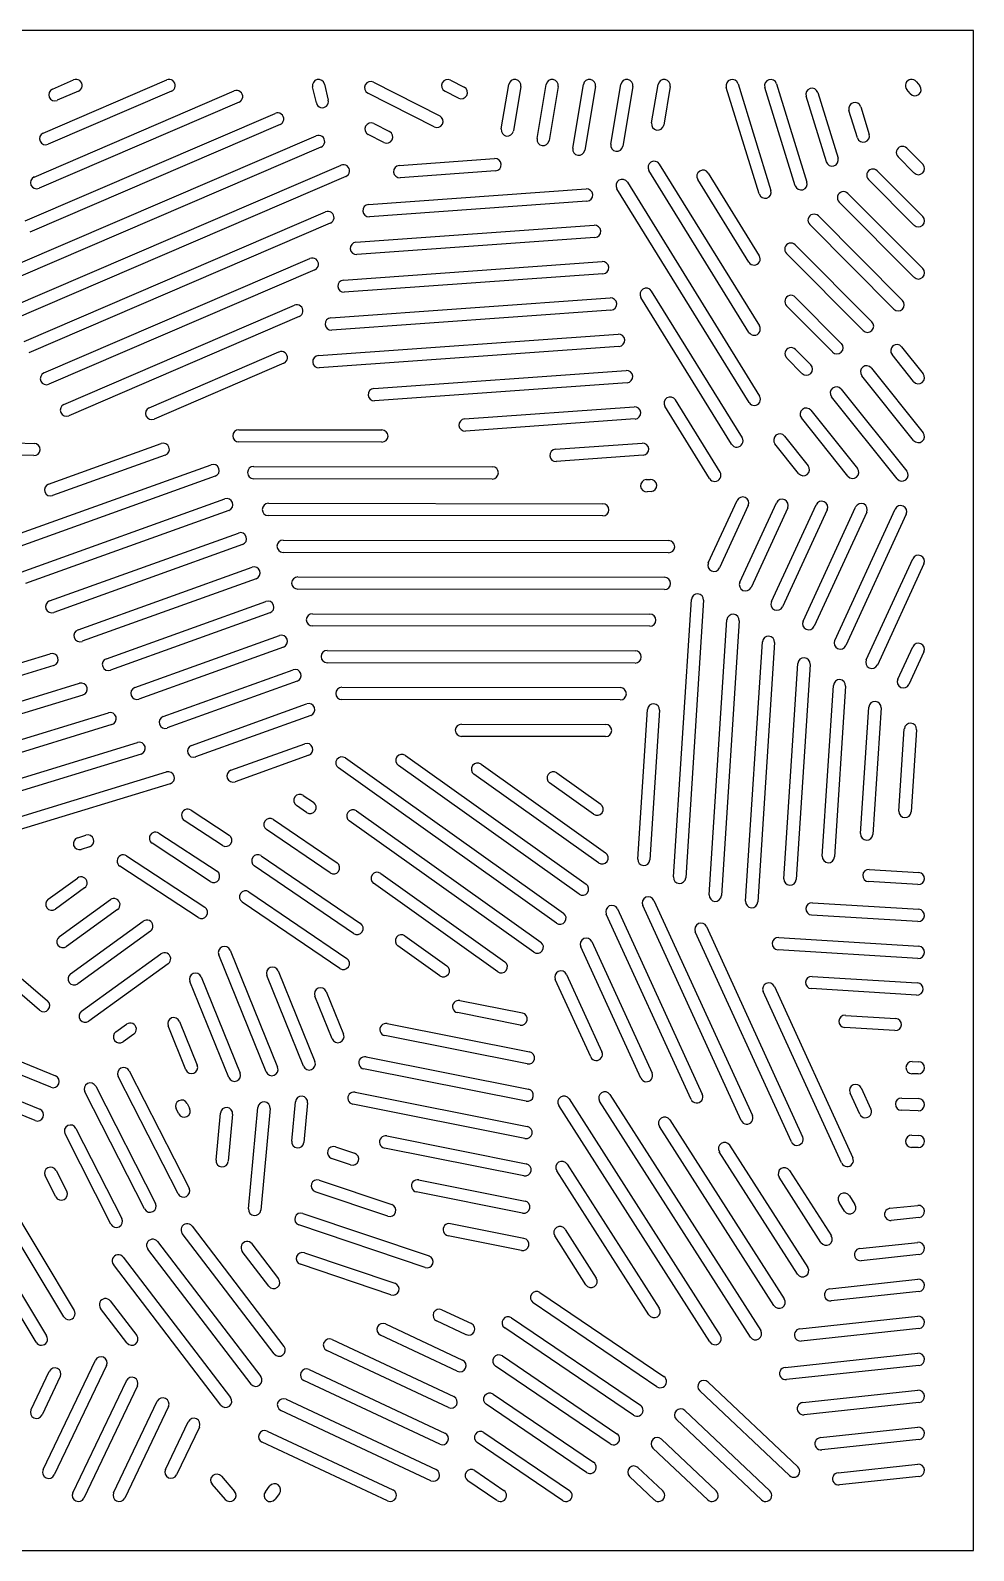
# Model space of a CAD drawing. Header units: inches. Extents: x 0 to 36, y 0 to 31.
# Drawn here: x 16.78 to 36, y 0 to 31 of the extents above; entities that cross this region are included whole.
import ezdxf

# ---------------------------------------------------------------- set-up
doc = ezdxf.new("R2010")
doc.units = ezdxf.units.IN
doc.layers.add('PROFILE', color=1, linetype='Continuous')
doc.layers.add('SLOTS', color=3, linetype='Continuous')

msp = doc.modelspace()

# ---------------------------------------------------------------- linework, layer by layer
at = {"layer": 'PROFILE'}
msp.add_lwpolyline([(0, 0), (36, 0), (36, 31), (0, 31)], close=True, dxfattribs=at)
at = {"layer": 'SLOTS'}
for p, q in [((16.858, 28.01), (20.935, 29.765)), ((17.044, 28.907), (19.56, 29.99)), ((19.658, 29.76), (17.143, 28.677)), ((17.229, 29.803), (17.663, 29.99)), ((17.761, 29.76), (17.328, 29.574)), ((22.608, 29.521), (22.532, 29.846)), ((22.776, 29.904), (22.852, 29.578)), ((23.772, 29.945), (25.122, 29.255)), ((25.505, 29.621), (25.226, 29.764)), ((25.34, 29.986), (25.619, 29.844)), ((26.377, 28.99), (26.53, 29.896)), ((26.776, 29.854), (26.624, 28.949)), ((27.105, 28.794), (27.291, 29.896)), ((27.537, 29.854), (27.351, 28.752)), ((27.832, 28.597), (28.051, 29.896)), ((28.298, 29.854), (28.078, 28.555)), ((28.606, 28.679), (28.812, 29.896)), ((29.058, 29.854), (28.853, 28.637)), ((29.44, 29.112), (29.572, 29.896)), ((29.819, 29.854), (29.687, 29.07)), ((31.632, 27.664), (30.962, 29.838)), ((31.201, 29.912), (31.871, 27.738)), ((32.365, 27.833), (31.747, 29.838)), ((31.986, 29.912), (32.604, 27.907)), ((34.708, 29.711), (34.64, 29.797)), ((34.835, 29.953), (34.903, 29.868)), ((21.034, 29.536), (16.957, 27.781)), ((25.008, 29.033), (23.658, 29.722)), ((33, 28.32), (32.587, 29.658)), ((32.826, 29.732), (33.239, 28.394)), ((16.673, 27.114), (21.77, 29.308)), ((33.634, 28.807), (33.461, 29.369)), ((33.7, 29.442), (33.873, 28.88)), ((16.487, 26.218), (22.604, 28.851)), ((21.868, 29.078), (16.772, 26.884)), ((23.986, 28.713), (23.666, 28.876)), ((23.78, 29.099), (24.099, 28.936)), ((22.703, 28.621), (16.586, 25.988)), ((34.638, 28.597), (34.964, 28.269)), ((16.302, 25.321), (23.111, 28.252)), ((24.298, 28.246), (26.241, 28.385)), ((29.597, 28.274), (31.637, 24.973)), ((34.786, 28.093), (34.461, 28.42)), ((23.209, 28.023), (16.401, 25.092)), ((26.259, 28.136), (24.316, 27.996)), ((28.945, 27.903), (31.639, 23.543)), ((31.424, 24.842), (29.385, 28.143)), ((31.421, 26.273), (30.379, 27.96)), ((30.592, 28.091), (31.634, 26.404)), ((34.786, 27.029), (33.861, 27.96)), ((34.038, 28.136), (34.964, 27.205)), ((23.671, 27.449), (28.105, 27.766)), ((31.426, 23.411), (28.732, 27.772)), ((33.438, 27.676), (34.964, 26.142)), ((16.652, 24.655), (22.794, 27.3)), ((28.123, 27.517), (23.689, 27.2)), ((34.786, 25.965), (33.261, 27.5)), ((22.893, 27.07), (16.75, 24.426)), ((23.416, 26.679), (28.268, 27.026)), ((34.375, 25.315), (32.661, 27.04)), ((32.838, 27.216), (34.552, 25.492)), ((28.286, 26.777), (23.434, 26.43)), ((33.752, 24.879), (32.189, 26.451)), ((32.366, 26.627), (33.929, 25.055)), ((17.058, 24.014), (22.478, 26.347)), ((22.577, 26.117), (17.157, 23.784)), ((23.16, 25.909), (28.431, 26.286)), ((28.449, 26.037), (23.178, 25.659)), ((22.904, 25.138), (28.594, 25.546)), ((31.07, 22.56), (29.221, 25.553)), ((29.434, 25.685), (31.283, 22.692)), ((32.368, 25.561), (33.305, 24.618)), ((17.465, 23.373), (22.162, 25.394)), ((22.261, 25.165), (17.564, 23.143)), ((28.612, 25.296), (22.922, 24.889)), ((33.128, 24.442), (32.191, 25.385)), ((22.649, 24.368), (28.758, 24.805)), ((28.775, 24.556), (22.667, 24.119)), ((32.37, 24.496), (32.682, 24.182)), ((34.533, 24.546), (34.973, 23.997)), ((19.203, 23.304), (21.846, 24.442)), ((21.944, 24.212), (19.302, 23.074)), ((32.504, 24.006), (32.192, 24.319)), ((34.777, 23.841), (34.338, 24.39)), ((23.778, 23.697), (28.921, 24.065)), ((34.777, 22.64), (33.722, 23.959)), ((33.918, 24.115), (34.973, 22.796)), ((28.939, 23.816), (23.796, 23.448)), ((33.302, 23.684), (34.639, 22.013)), ((25.629, 23.078), (29.084, 23.325)), ((30.621, 21.861), (29.71, 23.335)), ((29.923, 23.466), (30.833, 21.993)), ((32.686, 23.253), (33.634, 22.068)), ((34.443, 21.856), (33.107, 23.528)), ((29.102, 23.076), (25.647, 22.828)), ((33.439, 21.911), (32.491, 23.097)), ((10.1, 22.791), (16.859, 22.578)), ((21.031, 22.857), (23.944, 22.854)), ((32.148, 22.725), (32.63, 22.122)), ((16.852, 22.328), (10.092, 22.541)), ((17.151, 21.749), (19.446, 22.575)), ((19.53, 22.34), (17.235, 21.514)), ((23.944, 22.604), (21.031, 22.607)), ((27.481, 22.458), (29.247, 22.585)), ((29.265, 22.335), (27.498, 22.209)), ((32.435, 21.966), (31.953, 22.569)), ((16.484, 20.712), (20.463, 22.144)), ((21.331, 22.107), (26.194, 22.101)), ((20.547, 21.909), (16.569, 20.477)), ((26.194, 21.851), (21.33, 21.857)), ((29.332, 21.839), (29.41, 21.844)), ((16.595, 19.955), (20.741, 21.447)), ((29.428, 21.595), (29.35, 21.589)), ((30.595, 20.142), (31.181, 21.413)), ((20.826, 21.212), (16.68, 19.72)), ((21.63, 21.357), (28.443, 21.349)), ((28.443, 21.099), (21.63, 21.107)), ((31.408, 21.309), (30.823, 20.038)), ((31.239, 19.746), (31.986, 21.369)), ((32.213, 21.265), (31.466, 19.642)), ((31.882, 19.351), (32.791, 21.325)), ((33.018, 21.221), (32.11, 19.246)), ((32.526, 18.955), (33.597, 21.281)), ((33.824, 21.177), (32.753, 18.851)), ((33.17, 18.56), (34.402, 21.237)), ((34.629, 21.132), (33.397, 18.455)), ((17.174, 19.366), (21.02, 20.75)), ((21.104, 20.515), (17.258, 19.131)), ((21.93, 20.606), (29.786, 20.597)), ((29.786, 20.347), (21.93, 20.356)), ((33.813, 18.164), (34.761, 20.224)), ((17.752, 18.777), (21.298, 20.053)), ((22.23, 19.856), (29.702, 19.847)), ((34.989, 20.12), (34.04, 18.059)), ((21.383, 19.818), (17.837, 18.542)), ((29.701, 19.597), (22.229, 19.606)), ((18.33, 18.188), (21.576, 19.356)), ((29.884, 13.737), (30.25, 19.395)), ((30.5, 19.378), (30.134, 13.721)), ((21.661, 19.121), (18.415, 17.953)), ((22.529, 19.105), (29.402, 19.098)), ((30.612, 13.373), (30.975, 18.977)), ((31.224, 18.961), (30.862, 13.356)), ((18.908, 17.599), (21.855, 18.659)), ((29.402, 18.848), (22.529, 18.855)), ((21.939, 18.424), (18.993, 17.364)), ((22.829, 18.355), (29.102, 18.348)), ((31.355, 13.243), (31.698, 18.533)), ((31.947, 18.517), (31.605, 13.227)), ((34.457, 17.768), (34.761, 18.431)), ((34.989, 18.326), (34.684, 17.664)), ((15.16, 17.667), (17.187, 18.289)), ((17.26, 18.05), (15.234, 17.428)), ((29.102, 18.098), (22.829, 18.105)), ((32.137, 13.702), (32.42, 18.089)), ((32.67, 18.072), (32.386, 13.686)), ((14.708, 16.743), (17.779, 17.686)), ((19.486, 17.01), (22.133, 17.962)), ((22.218, 17.727), (19.571, 16.775)), ((17.852, 17.447), (14.782, 16.504)), ((23.129, 17.605), (28.803, 17.598)), ((32.918, 14.161), (33.143, 17.644)), ((33.393, 17.628), (33.167, 14.145)), ((14.95, 16.033), (18.371, 17.083)), ((20.065, 16.421), (22.411, 17.266)), ((28.802, 17.348), (23.129, 17.355)), ((29.156, 14.102), (29.354, 17.152)), ((29.603, 17.135), (29.406, 14.086)), ((33.699, 14.62), (33.866, 17.2)), ((34.116, 17.184), (33.949, 14.604)), ((18.444, 16.844), (15.023, 15.794)), ((22.496, 17.03), (20.149, 16.186)), ((25.565, 16.852), (28.503, 16.849)), ((34.48, 15.079), (34.589, 16.755)), ((15.715, 15.484), (18.963, 16.481)), ((20.867, 15.913), (22.371, 16.454)), ((28.503, 16.599), (25.564, 16.602)), ((34.838, 16.739), (34.73, 15.063)), ((19.036, 16.242), (15.789, 15.245)), ((22.456, 16.219), (20.952, 15.678)), ((23.203, 16.163), (27.645, 12.997)), ((24.424, 16.213), (28.106, 13.59)), ((16.481, 14.934), (19.554, 15.878)), ((27.5, 12.794), (23.058, 15.959)), ((27.961, 13.386), (24.279, 16.01)), ((28.358, 14.024), (25.82, 15.833)), ((25.965, 16.036), (28.503, 14.228)), ((27.506, 15.859), (28.402, 15.221)), ((19.628, 15.639), (16.554, 14.695)), ((28.257, 15.017), (27.361, 15.656)), ((22.409, 15.053), (22.202, 15.194)), ((22.343, 15.401), (22.55, 15.26)), ((20.694, 14.379), (19.918, 14.889)), ((20.056, 15.098), (20.832, 14.588)), ((21.733, 14.909), (23.03, 14.026)), ((27.038, 12.201), (23.28, 14.88)), ((23.425, 15.084), (27.184, 12.405)), ((13.037, 14.727), (17.133, 11.209)), ((17.745, 14.538), (17.913, 14.589)), ((19.398, 14.633), (20.584, 13.854)), ((22.889, 13.819), (21.593, 14.702)), ((16.97, 11.019), (12.874, 14.537)), ((17.986, 14.35), (17.818, 14.299)), ((20.446, 13.645), (19.261, 14.424)), ((20.198, 12.91), (18.604, 13.958)), ((18.741, 14.167), (20.336, 13.119)), ((23.368, 12.585), (21.344, 13.964)), ((21.484, 14.171), (23.509, 12.791)), ((17.145, 13.283), (17.74, 13.715)), ((23.919, 13.81), (26.45, 12.007)), ((34.867, 13.58), (33.858, 13.642)), ((33.873, 13.891), (34.883, 13.829)), ((17.887, 13.512), (17.292, 13.08)), ((21.235, 13.433), (23.228, 12.075)), ((26.305, 11.803), (23.774, 13.607)), ((17.372, 12.521), (18.411, 13.275)), ((18.558, 13.072), (17.519, 12.318)), ((23.088, 11.868), (21.094, 13.226)), ((28.743, 13.085), (30.472, 9.305)), ((31.267, 8.769), (29.261, 13.156)), ((29.488, 13.26), (31.494, 8.873)), ((32.715, 13.211), (34.883, 13.078)), ((17.599, 11.759), (19.082, 12.835)), ((30.245, 9.201), (28.516, 12.981)), ((30.558, 12.724), (32.517, 8.44)), ((34.867, 12.828), (32.699, 12.961)), ((19.229, 12.632), (17.746, 11.556)), ((24.414, 12.537), (25.27, 11.927)), ((28.224, 12.418), (29.449, 9.738)), ((32.29, 8.336), (30.33, 12.62)), ((32.03, 12.501), (34.883, 12.326)), ((17.826, 10.997), (19.442, 12.17)), ((21.586, 9.761), (20.62, 12.148)), ((20.852, 12.241), (21.818, 9.855)), ((25.125, 11.723), (24.269, 12.333)), ((29.222, 9.634), (27.997, 12.314)), ((34.867, 12.077), (32.015, 12.252)), ((19.589, 11.967), (17.972, 10.795)), ((21.831, 11.821), (22.58, 9.971)), ((12.823, 11.512), (17.293, 9.679)), ((20.824, 9.646), (20.031, 11.605)), ((20.263, 11.698), (21.056, 9.739)), ((22.349, 9.877), (21.599, 11.728)), ((28.2, 10.067), (27.477, 11.646)), ((27.704, 11.75), (28.427, 10.17)), ((31.941, 11.503), (33.54, 8.008)), ((32.709, 11.708), (34.854, 11.577)), ((17.198, 9.448), (12.728, 11.281)), ((22.932, 10.435), (22.579, 11.307)), ((22.81, 11.401), (23.163, 10.529)), ((25.532, 11.217), (26.807, 10.963)), ((33.312, 7.904), (31.714, 11.399)), ((34.838, 11.327), (32.694, 11.459)), ((12.006, 11.037), (16.973, 9)), ((26.759, 10.718), (25.483, 10.972)), ((33.388, 10.915), (34.413, 10.852)), ((16.878, 8.769), (11.911, 10.805)), ((18.525, 10.578), (18.742, 10.735)), ((19.95, 9.805), (19.589, 10.698)), ((19.82, 10.792), (20.182, 9.899)), ((24.052, 10.748), (26.954, 10.169)), ((34.398, 10.603), (33.373, 10.666)), ((18.889, 10.533), (18.672, 10.376)), ((26.905, 9.923), (24.003, 10.502)), ((23.62, 10.069), (26.931, 9.409)), ((34.752, 9.972), (34.879, 9.969)), ((19.792, 7.275), (18.573, 9.671)), ((18.795, 9.784), (20.015, 7.388)), ((26.882, 9.163), (23.571, 9.824)), ((34.871, 9.719), (34.745, 9.722)), ((19.108, 6.966), (17.892, 9.355)), ((18.115, 9.468), (19.33, 7.08)), ((23.398, 9.348), (26.907, 8.648)), ((33.681, 8.9), (33.484, 9.331)), ((33.712, 9.435), (33.909, 9.004)), ((19.803, 8.906), (19.752, 9.006)), ((19.975, 9.119), (20.026, 9.02)), ((21.225, 6.968), (21.417, 9.037)), ((21.666, 9.014), (21.474, 6.945)), ((22.107, 8.347), (22.181, 9.153)), ((22.43, 9.13), (22.355, 8.324)), ((26.859, 8.403), (23.35, 9.103)), ((30.627, 4.255), (27.547, 9.075)), ((27.758, 9.21), (30.837, 4.389)), ((31.452, 4.355), (28.38, 9.164)), ((28.591, 9.299), (31.663, 4.49)), ((34.535, 9.229), (34.879, 9.218)), ((20.564, 7.961), (20.653, 8.921)), ((20.902, 8.898), (20.813, 7.938)), ((29.81, 8.783), (32.143, 5.132)), ((34.871, 8.968), (34.527, 8.979)), ((18.423, 6.657), (17.487, 8.497)), ((17.71, 8.61), (18.646, 6.771)), ((24.046, 8.455), (26.884, 7.888)), ((31.932, 4.998), (29.6, 8.648)), ((34.742, 8.472), (34.879, 8.468)), ((22.999, 8.235), (23.386, 8.104)), ((26.835, 7.643), (23.997, 8.209)), ((32.411, 5.64), (30.819, 8.132)), ((31.03, 8.267), (32.622, 5.775)), ((34.871, 8.218), (34.734, 8.222)), ((17.305, 7.752), (17.522, 7.326)), ((23.306, 7.867), (22.919, 7.998)), ((27.717, 7.881), (29.594, 4.942)), ((32.25, 7.751), (33.102, 6.417)), ((17.299, 7.213), (17.082, 7.639)), ((22.666, 7.556), (24.145, 7.056)), ((24.693, 7.561), (26.861, 7.128)), ((29.384, 4.807), (27.506, 7.746)), ((32.891, 6.283), (32.039, 7.616)), ((15.414, 7.202), (17.113, 4.377)), ((16.271, 7.232), (17.675, 4.899)), ((24.065, 6.819), (22.585, 7.319)), ((26.812, 6.883), (24.644, 7.315)), ((33.469, 7.235), (33.581, 7.06)), ((16.899, 4.249), (15.2, 7.074)), ((17.46, 4.77), (16.057, 7.103)), ((22.332, 6.877), (24.904, 6.008)), ((33.371, 6.925), (33.259, 7.1)), ((34.297, 6.98), (34.862, 7.04)), ((20.076, 6.618), (21.949, 4.164)), ((24.824, 5.771), (22.252, 6.64)), ((25.34, 6.667), (26.837, 6.368)), ((27.676, 6.551), (28.312, 5.556)), ((34.888, 6.792), (34.323, 6.732)), ((19.374, 6.301), (21.476, 3.549)), ((21.751, 4.012), (19.877, 6.466)), ((21.297, 6.253), (21.839, 5.545)), ((26.789, 6.123), (25.291, 6.422)), ((28.101, 5.422), (27.465, 6.417)), ((33.685, 6.161), (34.862, 6.286)), ((18.672, 5.984), (20.859, 3.12)), ((21.277, 3.397), (19.175, 6.149)), ((21.64, 5.393), (21.099, 6.102)), ((22.364, 6.075), (24.208, 5.451)), ((34.888, 6.037), (33.712, 5.912)), ((20.661, 2.968), (18.473, 5.832)), ((24.128, 5.215), (22.284, 5.838)), ((33.074, 5.341), (34.862, 5.532)), ((34.888, 5.283), (33.1, 5.093)), ((18.41, 5.091), (18.948, 4.387)), ((29.548, 3.342), (27.025, 5.055)), ((27.165, 5.261), (29.688, 3.549)), ((18.749, 4.235), (18.212, 4.939)), ((25.66, 4.403), (25.058, 4.686)), ((25.164, 4.912), (25.767, 4.63)), ((26.586, 4.748), (29.211, 2.967)), ((32.462, 4.522), (34.862, 4.778)), ((25.481, 3.659), (23.913, 4.395)), ((24.019, 4.621), (25.587, 3.886)), ((29.071, 2.76), (26.446, 4.541)), ((34.888, 4.529), (32.488, 4.273)), ((25.302, 2.915), (22.822, 4.078)), ((22.928, 4.304), (25.408, 3.141)), ((17.041, 1.651), (18.105, 3.883)), ((18.331, 3.775), (17.267, 1.543)), ((28.593, 2.177), (26.258, 3.762)), ((26.398, 3.969), (28.734, 2.384)), ((32.159, 3.736), (34.862, 4.023)), ((34.888, 3.775), (32.185, 3.487)), ((16.794, 2.874), (17.166, 3.655)), ((17.391, 3.547), (17.019, 2.767)), ((17.647, 1.179), (18.737, 3.465)), ((25.123, 2.171), (22.354, 3.469)), ((22.46, 3.695), (25.229, 2.397)), ((30.592, 3.437), (32.42, 1.71)), ((18.962, 3.357), (17.873, 1.071)), ((26.211, 3.19), (28.256, 1.801)), ((32.248, 1.528), (30.42, 3.255)), ((32.518, 3.02), (34.862, 3.269)), ((18.478, 1.179), (19.368, 3.046)), ((19.594, 2.938), (18.704, 1.071)), ((24.943, 1.426), (21.885, 2.86)), ((21.991, 3.087), (25.049, 1.653)), ((28.116, 1.595), (26.07, 2.983)), ((30.115, 2.855), (31.85, 1.216)), ((34.888, 3.02), (32.545, 2.771)), ((19.535, 1.653), (19.999, 2.627)), ((20.225, 2.52), (19.761, 1.546)), ((31.679, 1.034), (29.944, 2.674)), ((32.878, 2.304), (34.862, 2.515)), ((24.061, 1.012), (21.503, 2.211)), ((21.609, 2.437), (24.167, 1.238)), ((27.625, 1.022), (25.883, 2.204)), ((26.023, 2.411), (27.765, 1.228)), ((29.639, 2.274), (30.758, 1.216)), ((34.888, 2.266), (32.905, 2.055)), ((30.587, 1.034), (29.467, 2.092)), ((25.835, 1.632), (26.43, 1.228)), ((29.162, 1.692), (29.666, 1.216)), ((33.238, 1.588), (34.862, 1.761)), ((20.754, 1.043), (20.484, 1.355)), ((20.673, 1.518), (20.943, 1.207)), ((21.569, 1.201), (21.657, 1.315)), ((26.289, 1.022), (25.695, 1.425)), ((29.495, 1.034), (28.991, 1.51)), ((34.888, 1.512), (33.265, 1.339)), ((21.855, 1.162), (21.768, 1.049))]:
    msp.add_line(p, q, dxfattribs=at)
for centre, start, end in [((17.279, 29.688), -246.711, -66.711), ((17.712, 29.875), -66.711, 113.289), ((19.609, 29.875), -66.711, 113.289), ((20.984, 29.65), -66.711, 113.289), ((22.654, 29.875), 13.1822, 193.1822), ((23.715, 29.834), 62.9418, 242.9418), ((25.283, 29.875), 62.9418, 242.9418), ((25.562, 29.732), -117.0582, 62.9418), ((26.653, 29.875), -9.5792, 170.4208), ((27.414, 29.875), -9.5792, 170.4208), ((28.174, 29.875), -9.5792, 170.4208), ((28.935, 29.875), -9.5792, 170.4208), ((29.696, 29.875), -9.5792, 170.4208), ((31.081, 29.875), 17.1418, 197.1418), ((31.866, 29.875), 17.1418, 197.1418), ((32.706, 29.695), 17.1418, 197.1418), ((34.737, 29.875), 38.8214, 218.8214), ((34.806, 29.79), -141.1786, 38.8214), ((22.73, 29.549), 193.1822, 373.1822), ((33.581, 29.406), 17.1418, 197.1418), ((21.819, 29.193), -66.711, 113.289), ((25.065, 29.144), -117.0582, 62.9418), ((17.093, 28.792), -246.711, -66.711), ((22.654, 28.736), -66.711, 113.289), ((23.723, 28.988), 62.9418, 242.9418), ((24.042, 28.824), -117.0582, 62.9418), ((26.5, 28.969), 170.4208, 350.4208), ((29.563, 29.091), 170.4208, 350.4208), ((33.754, 28.844), -162.8582, 17.1418), ((27.228, 28.773), 170.4208, 350.4208), ((27.955, 28.576), 170.4208, 350.4208), ((28.73, 28.658), 170.4208, 350.4208), ((34.549, 28.509), 44.8317, 224.8317), ((23.16, 28.137), -66.711, 113.289), ((24.307, 28.121), -265.9068, -85.9068), ((26.25, 28.26), -85.9068, 94.0932), ((29.491, 28.208), 31.708, 211.708), ((33.119, 28.357), -162.8582, 17.1418), ((34.875, 28.181), -135.1683, 44.8317), ((16.908, 27.896), -246.711, -66.711), ((28.839, 27.837), 31.708, 211.708), ((30.486, 28.025), 31.708, 211.708), ((32.485, 27.87), -162.8582, 17.1418), ((33.949, 28.048), 44.8317, 224.8317), ((28.114, 27.642), -85.9068, 94.0932), ((31.752, 27.701), -162.8582, 17.1418), ((33.349, 27.588), 44.8317, 224.8317), ((22.844, 27.185), -66.711, 113.289), ((23.68, 27.324), -265.9068, -85.9068), ((28.277, 26.901), -85.9068, 94.0932), ((32.749, 27.128), 44.8317, 224.8317), ((34.875, 27.117), -135.1683, 44.8317), ((23.425, 26.554), -265.9068, -85.9068), ((32.277, 26.539), 44.8317, 224.8317), ((22.527, 26.232), -66.711, 113.289), ((31.528, 26.339), 211.708, 391.708), ((28.44, 26.161), -85.9068, 94.0932), ((34.875, 26.054), -135.1683, 44.8317), ((23.169, 25.784), -265.9068, -85.9068), ((29.328, 25.619), 31.708, 211.708), ((28.603, 25.421), -85.9068, 94.0932), ((32.279, 25.473), 44.8317, 224.8317), ((34.464, 25.404), -135.1683, 44.8317), ((22.211, 25.279), -66.711, 113.289), ((22.913, 25.014), -265.9068, -85.9068), ((28.767, 24.681), -85.9068, 94.0932), ((31.53, 24.908), 211.708, 391.708), ((33.84, 24.967), -135.1683, 44.8317), ((32.281, 24.408), 44.8317, 224.8317), ((33.217, 24.53), -135.1683, 44.8317), ((34.436, 24.468), 38.6433, 218.6433), ((21.895, 24.327), -66.711, 113.289), ((22.658, 24.244), -265.9068, -85.9068), ((32.593, 24.094), -135.1683, 44.8317), ((17.108, 23.899), -246.711, -66.711), ((28.93, 23.94), -85.9068, 94.0932), ((33.82, 24.037), 38.6433, 218.6433), ((34.875, 23.919), -141.3567, 38.6433), ((23.787, 23.572), -265.9068, -85.9068), ((33.204, 23.606), 38.6433, 218.6433), ((17.515, 23.258), -246.711, -66.711), ((19.252, 23.189), -246.711, -66.711), ((29.093, 23.2), -85.9068, 94.0932), ((29.817, 23.4), 31.708, 211.708), ((31.533, 23.477), 211.708, 391.708), ((32.589, 23.175), 38.6433, 218.6433), ((25.638, 22.953), -265.9068, -85.9068), ((21.031, 22.732), 89.9338, 269.9338), ((23.944, 22.729), -90.0662, 89.9338), ((31.177, 22.626), 211.708, 391.708), ((32.051, 22.647), 38.6433, 218.6433), ((34.875, 22.718), -141.3567, 38.6433), ((16.856, 22.453), 268.1946, 448.1946), ((19.488, 22.457), -70.2034, 109.7966), ((27.49, 22.334), -265.9068, -85.9068), ((29.256, 22.46), -85.9068, 94.0932), ((20.505, 22.026), -70.2034, 109.7966), ((21.331, 21.982), 89.9338, 269.9338), ((26.194, 21.976), -90.0662, 89.9338), ((32.532, 22.044), -141.3567, 38.6433), ((33.537, 21.989), -141.3567, 38.6433), ((34.541, 21.934), -141.3567, 38.6433), ((17.193, 21.631), -250.2034, -70.2034), ((29.341, 21.714), -265.9068, -85.9068), ((29.419, 21.72), -85.9068, 94.0932), ((30.727, 21.927), 211.708, 391.708), ((20.784, 21.329), -70.2034, 109.7966), ((31.294, 21.361), -24.7138, 155.2862), ((32.099, 21.317), -24.7138, 155.2862), ((32.905, 21.273), -24.7138, 155.2862), ((21.63, 21.232), 89.9338, 269.9338), ((28.443, 21.224), -90.0662, 89.9338), ((33.71, 21.229), -24.7138, 155.2862), ((34.515, 21.185), -24.7138, 155.2862), ((21.062, 20.633), -70.2034, 109.7966), ((21.93, 20.481), 89.9338, 269.9338), ((29.786, 20.472), -90.0662, 89.9338), ((34.875, 20.172), -24.7138, 155.2862), ((21.34, 19.936), -70.2034, 109.7966), ((22.23, 19.731), 89.9338, 269.9338), ((29.701, 19.722), -90.0662, 89.9338), ((30.709, 20.09), -204.7138, -24.7138), ((31.352, 19.694), -204.7138, -24.7138), ((17.216, 19.248), -250.2034, -70.2034), ((21.619, 19.239), -70.2034, 109.7966), ((30.375, 19.387), -3.7025, 176.2975), ((31.996, 19.299), -204.7138, -24.7138), ((22.529, 18.98), 89.9338, 269.9338), ((29.402, 18.973), -90.0662, 89.9338), ((31.1, 18.969), -3.7025, 176.2975), ((32.64, 18.903), -204.7138, -24.7138), ((17.794, 18.659), -250.2034, -70.2034), ((21.897, 18.542), -70.2034, 109.7966), ((31.822, 18.525), -3.7025, 176.2975), ((17.224, 18.17), -72.9302, 107.0698), ((22.829, 18.23), 89.9338, 269.9338), ((29.102, 18.223), -90.0662, 89.9338), ((33.283, 18.507), -204.7138, -24.7138), ((34.875, 18.378), -24.7138, 155.2862), ((18.372, 18.07), -250.2034, -70.2034), ((32.545, 18.081), -3.7025, 176.2975), ((33.927, 18.112), -204.7138, -24.7138), ((17.816, 17.567), -72.9302, 107.0698), ((22.175, 17.845), -70.2034, 109.7966), ((33.268, 17.636), -3.7025, 176.2975), ((34.57, 17.716), -204.7138, -24.7138), ((18.951, 17.481), -250.2034, -70.2034), ((23.129, 17.48), 89.9338, 269.9338), ((28.802, 17.473), -90.0662, 89.9338), ((18.407, 16.964), -72.9302, 107.0698), ((22.454, 17.148), -70.2034, 109.7966), ((29.478, 17.144), -3.7025, 176.2975), ((33.991, 17.192), -3.7025, 176.2975), ((19.529, 16.892), -250.2034, -70.2034), ((25.564, 16.727), 89.9338, 269.9338), ((28.503, 16.724), -90.0662, 89.9338), ((34.714, 16.747), -3.7025, 176.2975), ((18.999, 16.361), -72.9302, 107.0698), ((22.413, 16.336), -70.2034, 109.7966), ((20.107, 16.303), -250.2034, -70.2034), ((23.13, 16.061), 54.5254, 234.5254), ((24.352, 16.111), 54.5254, 234.5254), ((19.591, 15.758), -72.9302, 107.0698), ((20.91, 15.795), -250.2034, -70.2034), ((25.893, 15.934), 54.5254, 234.5254), ((27.433, 15.757), 54.5254, 234.5254), ((22.273, 15.298), 55.7303, 235.7303), ((22.48, 15.156), -124.2697, 55.7303), ((28.329, 15.119), 234.5254, 414.5254), ((19.987, 14.994), 56.6896, 236.6896), ((21.663, 14.805), 55.7303, 235.7303), ((23.352, 14.982), 54.5254, 234.5254), ((34.605, 15.071), 176.2975, 356.2975), ((17.949, 14.47), -72.9302, 107.0698), ((19.33, 14.528), 56.6896, 236.6896), ((20.763, 14.484), -123.3104, 56.6896), ((33.824, 14.612), 176.2975, 356.2975), ((17.781, 14.418), 107.0698, 287.0698), ((18.672, 14.063), 56.6896, 236.6896), ((21.414, 14.068), 55.7303, 235.7303), ((22.959, 13.922), -124.2697, 55.7303), ((28.43, 14.126), 234.5254, 414.5254), ((29.281, 14.094), 176.2975, 356.2975), ((33.043, 14.153), 176.2975, 356.2975), ((17.814, 13.613), -54.0448, 125.9552), ((20.515, 13.749), -123.3104, 56.6896), ((23.847, 13.708), 54.5254, 234.5254), ((30.009, 13.729), 176.2975, 356.2975), ((32.261, 13.694), 176.2975, 356.2975), ((33.865, 13.766), 86.4923, 266.4923), ((34.875, 13.705), 266.4923, 446.4923), ((21.165, 13.33), 55.7303, 235.7303), ((28.033, 13.488), 234.5254, 414.5254), ((29.374, 13.208), 24.5763, 204.5763), ((30.737, 13.364), 176.2975, 356.2975), ((17.218, 13.182), 125.9552, 305.9552), ((18.484, 13.173), -54.0448, 125.9552), ((20.267, 13.015), -123.3104, 56.6896), ((28.63, 13.033), 24.5763, 204.5763), ((31.48, 13.235), 176.2975, 356.2975), ((32.707, 13.086), 86.4923, 266.4923), ((34.875, 12.953), 266.4923, 446.4923), ((19.155, 12.733), -54.0448, 125.9552), ((23.439, 12.688), -124.2697, 55.7303), ((27.572, 12.895), 234.5254, 414.5254), ((30.444, 12.672), 24.5763, 204.5763), ((17.445, 12.42), 125.9552, 305.9552), ((24.342, 12.435), 54.5254, 234.5254), ((27.111, 12.303), 234.5254, 414.5254), ((28.11, 12.366), 24.5763, 204.5763), ((32.022, 12.377), 86.4923, 266.4923), ((19.516, 12.068), -54.0448, 125.9552), ((20.736, 12.195), 22.0439, 202.0439), ((34.875, 12.202), 266.4923, 446.4923), ((21.715, 11.774), 22.0439, 202.0439), ((23.158, 11.972), -124.2697, 55.7303), ((25.197, 11.825), 234.5254, 414.5254), ((26.377, 11.905), 234.5254, 414.5254), ((27.591, 11.698), 24.5763, 204.5763), ((17.672, 11.658), 125.9552, 305.9552), ((20.147, 11.652), 22.0439, 202.0439), ((22.695, 11.354), 22.0439, 202.0439), ((31.827, 11.451), 24.5763, 204.5763), ((32.701, 11.584), 86.4923, 266.4923), ((34.846, 11.452), 266.4923, 446.4923), ((17.051, 11.114), -130.6567, 49.3433), ((25.508, 11.094), 78.7182, 258.7182), ((17.899, 10.896), 125.9552, 305.9552), ((19.704, 10.745), 22.0439, 202.0439), ((26.783, 10.84), 258.7182, 438.7182), ((33.38, 10.791), 86.4923, 266.4923), ((34.406, 10.728), 266.4923, 446.4923), ((18.599, 10.477), 125.9552, 305.9552), ((18.816, 10.634), -54.0448, 125.9552), ((24.027, 10.625), 78.7182, 258.7182), ((23.048, 10.482), 202.0439, 382.0439), ((22.464, 9.924), 202.0439, 382.0439), ((23.596, 9.946), 78.7182, 258.7182), ((26.93, 10.046), 258.7182, 438.7182), ((28.313, 10.118), 204.5763, 384.5763), ((34.748, 9.847), 88.2622, 268.2622), ((34.875, 9.844), -91.7378, 88.2622), ((17.246, 9.564), -112.2967, 67.7033), ((18.684, 9.727), 26.9758, 206.9758), ((20.066, 9.852), 202.0439, 382.0439), ((20.94, 9.692), 202.0439, 382.0439), ((21.702, 9.808), 202.0439, 382.0439), ((29.336, 9.686), 204.5763, 384.5763), ((18.003, 9.412), 26.9758, 206.9758), ((23.374, 9.226), 78.7182, 258.7182), ((26.906, 9.286), 258.7182, 438.7182), ((28.485, 9.231), 32.5736, 212.5736), ((30.358, 9.253), 204.5763, 384.5763), ((33.598, 9.383), 24.5763, 204.5763), ((16.925, 8.884), -112.2967, 67.7033), ((19.864, 9.063), 26.9758, 206.9758), ((19.915, 8.963), -153.0242, 26.9758), ((20.778, 8.909), -5.3064, 174.6936), ((21.542, 9.025), -5.3064, 174.6936), ((22.306, 9.141), -5.3064, 174.6936), ((27.652, 9.142), 32.5736, 212.5736), ((33.795, 8.952), 204.5763, 384.5763), ((34.531, 9.104), 88.2622, 268.2622), ((34.875, 9.093), -91.7378, 88.2622), ((29.705, 8.715), 32.5736, 212.5736), ((31.381, 8.821), 204.5763, 384.5763), ((17.598, 8.554), 26.9758, 206.9758), ((24.021, 8.332), 78.7182, 258.7182), ((26.883, 8.526), 258.7182, 438.7182), ((32.403, 8.388), 204.5763, 384.5763), ((34.738, 8.347), 88.2622, 268.2622), ((34.875, 8.343), -91.7378, 88.2622), ((22.231, 8.336), 174.6936, 354.6936), ((22.959, 8.117), 71.3279, 251.3279), ((23.346, 7.986), -108.6721, 71.3279), ((30.925, 8.199), 32.5736, 212.5736), ((17.193, 7.696), 26.9758, 206.9758), ((20.689, 7.949), 174.6936, 354.6936), ((26.86, 7.766), 258.7182, 438.7182), ((27.611, 7.813), 32.5736, 212.5736), ((32.144, 7.684), 32.5736, 212.5736), ((33.426, 7.956), 204.5763, 384.5763), ((22.625, 7.438), 71.3279, 251.3279), ((24.669, 7.438), 78.7182, 258.7182), ((17.41, 7.27), -153.0242, 26.9758), ((19.903, 7.332), -153.0242, 26.9758), ((33.364, 7.168), 32.5736, 212.5736), ((19.219, 7.023), -153.0242, 26.9758), ((21.35, 6.957), 174.6936, 354.6936), ((22.292, 6.759), 71.3279, 251.3279), ((24.105, 6.938), -108.6721, 71.3279), ((26.836, 7.006), 258.7182, 438.7182), ((33.476, 6.992), -147.4264, 32.5736), ((34.31, 6.856), 96.077, 276.077), ((34.875, 6.916), -83.923, 96.077), ((18.535, 6.714), -153.0242, 26.9758), ((19.976, 6.542), 37.3685, 217.3685), ((25.316, 6.544), 78.7182, 258.7182), ((27.571, 6.484), 32.5736, 212.5736), ((19.274, 6.225), 37.3685, 217.3685), ((21.198, 6.178), 37.3685, 217.3685), ((26.813, 6.245), 258.7182, 438.7182), ((32.996, 6.35), -147.4264, 32.5736), ((34.875, 6.162), -83.923, 96.077), ((18.573, 5.908), 37.3685, 217.3685), ((22.324, 5.956), 71.3279, 251.3279), ((24.864, 5.889), -108.6721, 71.3279), ((33.698, 6.036), 96.077, 276.077), ((32.517, 5.707), -147.4264, 32.5736), ((21.739, 5.469), 217.3685, 397.3685), ((24.168, 5.333), -108.6721, 71.3279), ((27.095, 5.158), 55.8362, 235.8362), ((28.206, 5.489), -147.4264, 32.5736), ((33.087, 5.217), 96.077, 276.077), ((34.875, 5.408), -83.923, 96.077), ((18.311, 5.015), 37.3685, 217.3685), ((32.037, 5.065), -147.4264, 32.5736), ((17.567, 4.834), 211.0239, 391.0239), ((25.111, 4.799), 64.8783, 244.8783), ((26.516, 4.645), 55.8362, 235.8362), ((29.489, 4.874), -147.4264, 32.5736), ((34.875, 4.653), -83.923, 96.077), ((17.006, 4.313), 211.0239, 391.0239), ((18.849, 4.311), 217.3685, 397.3685), ((23.966, 4.508), 64.8783, 244.8783), ((25.713, 4.517), -115.1217, 64.8783), ((30.732, 4.322), -147.4264, 32.5736), ((31.558, 4.422), -147.4264, 32.5736), ((32.475, 4.398), 96.077, 276.077), ((21.85, 4.088), 217.3685, 397.3685), ((22.875, 4.191), 64.8783, 244.8783), ((17.279, 3.601), -25.4839, 154.5161), ((18.218, 3.829), -25.4839, 154.5161), ((25.534, 3.772), -115.1217, 64.8783), ((26.328, 3.866), 55.8362, 235.8362), ((32.172, 3.611), 96.077, 276.077), ((34.875, 3.899), -83.923, 96.077), ((18.849, 3.411), -25.4839, 154.5161), ((21.376, 3.473), 217.3685, 397.3685), ((22.407, 3.582), 64.8783, 244.8783), ((29.618, 3.446), 235.8362, 415.8362), ((30.506, 3.346), 46.6169, 226.6169), ((19.481, 2.992), -25.4839, 154.5161), ((20.76, 3.044), 217.3685, 397.3685), ((25.355, 3.028), -115.1217, 64.8783), ((26.14, 3.087), 55.8362, 235.8362), ((34.875, 3.145), -83.923, 96.077), ((16.906, 2.82), 154.5161, 334.5161), ((21.938, 2.973), 64.8783, 244.8783), ((29.141, 2.863), 235.8362, 415.8362), ((30.03, 2.765), 46.6169, 226.6169), ((32.532, 2.895), 96.077, 276.077), ((20.112, 2.574), -25.4839, 154.5161), ((34.875, 2.391), -83.923, 96.077), ((21.556, 2.324), 64.8783, 244.8783), ((25.176, 2.284), -115.1217, 64.8783), ((25.953, 2.307), 55.8362, 235.8362), ((28.664, 2.281), 235.8362, 415.8362), ((29.553, 2.183), 46.6169, 226.6169), ((32.892, 2.179), 96.077, 276.077), ((17.154, 1.597), 154.5161, 334.5161), ((19.648, 1.599), 154.5161, 334.5161), ((20.579, 1.436), 40.8866, 220.8866), ((24.996, 1.539), -115.1217, 64.8783), ((25.765, 1.528), 55.8362, 235.8362), ((28.186, 1.698), 235.8362, 415.8362), ((29.077, 1.601), 46.6169, 226.6169), ((32.334, 1.619), -133.3831, 46.6169), ((33.251, 1.463), 96.077, 276.077), ((34.875, 1.636), -83.923, 96.077), ((21.756, 1.239), -37.5943, 142.4057), ((17.76, 1.125), 154.5161, 334.5161), ((18.591, 1.125), 154.5161, 334.5161), ((20.848, 1.125), -139.1134, 40.8866), ((21.668, 1.125), -217.5943, -37.5943), ((24.114, 1.125), -115.1217, 64.8783), ((26.36, 1.125), 235.8362, 415.8362), ((27.695, 1.125), 235.8362, 415.8362), ((29.581, 1.125), -133.3831, 46.6169), ((30.672, 1.125), -133.3831, 46.6169), ((31.764, 1.125), -133.3831, 46.6169)]:
    msp.add_arc(centre, 0.125, start, end, dxfattribs=at)

doc.saveas('drawing.dxf')
